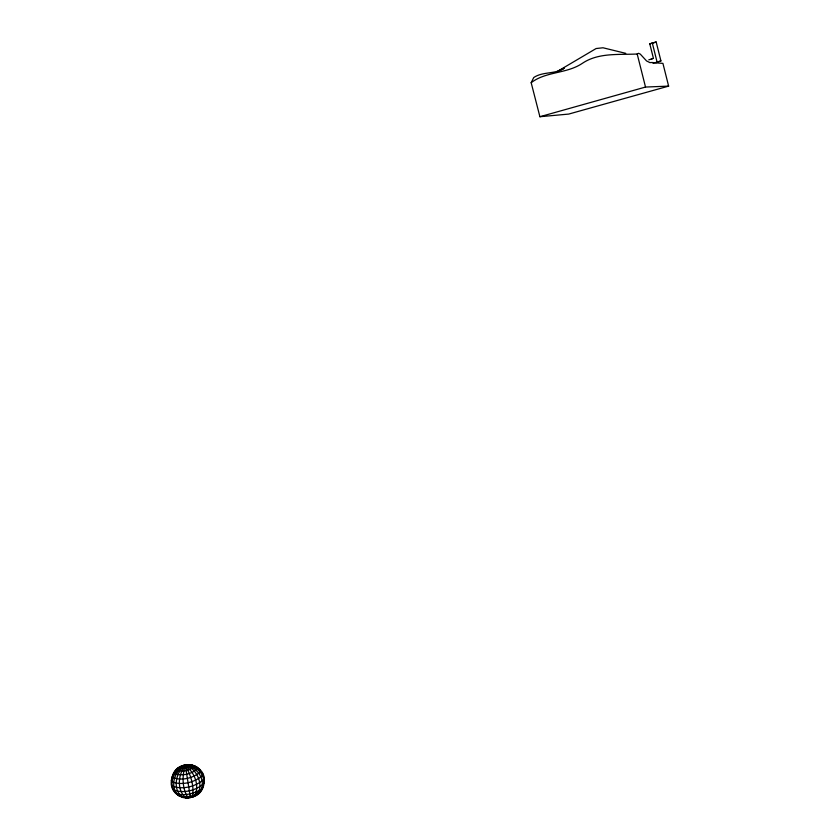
<?xml version="1.0" encoding="UTF-8"?>
<svg xmlns="http://www.w3.org/2000/svg" width="840" height="840" viewBox="0 0 840 840"><rect width="100%" height="100%" fill="white"/><g stroke="black" fill="none" stroke-linecap="round" stroke-linejoin="round"><path stroke-width="1.26" d="M171.497 784.654L173.366 789.841C183.099 793.821 196.13 790.608 203.753 783.542C208.656 763.728 176.978 757.312 172.379 776.433C164.126 800.583 202.703 806.369 204.109 782.05M172.736 788.561L175.56 793.118L179.812 796.31C186.585 797.8 194.082 796.026 199.763 792.162L203.112 786.125L200.802 790.965L197.201 794.65L192.507 797.076L190.365 796.782L190.428 797.716L185.273 765.167L181.251 766.353M201.075 789.863L197.935 793.8L192.371 796.278M531.174 82.709C545.948 71.285 566.57 73.899 582.267 63.389C598.385 52.458 618.765 54.936 637.192 54.002L638.568 53.298L640.311 54.138L646.558 60.942L649.95 62.633A317.447 65.51 77.4 0 1 654.328 62.738L662.918 63.378L668.63 86.121L568.691 114.083L539.9 116.718L531.174 82.709L533.736 77.532C542.871 71.358 554.894 74.403 564.197 68.313L557.918 71.106L596.106 48.541L602.994 47.775L625.769 53.351M183.183 765.692L184.054 765.177C194.261 770.438 200.319 786.188 194.334 796.299L186.186 798C176.305 790.755 177.912 772.852 186.228 764.736L189.357 764.694M648.784 59.84L650.307 59.409M652.859 58.684L650.905 59.126L653.384 58.191L649.782 43.859L656.176 42L660.923 60.91L655.935 62.769M656.176 42L649.782 43.859M653.048 63.294L660.923 60.91M539.9 116.718L645.519 87.055L668.63 86.121M188.297 797.958C170.993 798.063 173.775 769.524 187.257 764.663L192.875 765.566M189.326 797.895L188.181 797.874C182.07 788.918 182.018 775.919 185.178 765.765L188.15 764.704L192.423 765.062L196.928 767.046L202.776 774.039L202.409 775.509C194.733 782.513 181.766 785.694 172.011 781.788L171.371 780.518L172.767 775.11L175.822 770.448L179.613 767.13L183.047 765.524C194.996 764.778 205.422 777.399 201.516 788.918C194.544 793.653 185.357 795.816 177.061 794.01C169.103 783.93 176.179 766.637 188.843 764.851L193.305 765.545L197.421 767.949L197.148 769.02C191.489 774.091 182.049 776.391 174.888 773.598L174.741 771.603L178.364 767.949L182.196 765.923L189.472 765.429L193.652 766.175L193.452 766.931C189.43 770.5 182.784 772.118 177.713 770.154L177.608 768.758C179.235 765.901 195.132 763.644 186.48 767.413C185.283 767.875 180.033 768.736 181.555 766.343C192.371 762.836 205.034 771.897 203.753 783.542M187.404 797.905L183.109 797.58L178.584 795.585L174.993 791.962M193.778 765.965L195.678 766.374L199.92 769.524L200.203 771.939C193.294 778.187 181.703 781.022 172.946 777.567L172.379 776.433C174.605 771.036 179.498 767.036 185.178 765.765C198.922 767.256 207.575 795.175 190.365 796.782L191.51 797.433L192.392 796.992C194.408 786.471 190.911 774.679 185.178 765.765C176.788 768.348 170.835 777.2 172.148 785.977C182.249 790.062 195.699 786.744 203.616 779.468L203.994 777.935L202.083 772.79M197.778 792.351L198.135 793.013M652.271 42.871L657.017 61.803M637.192 54.002L645.519 87.055"/></g></svg>
